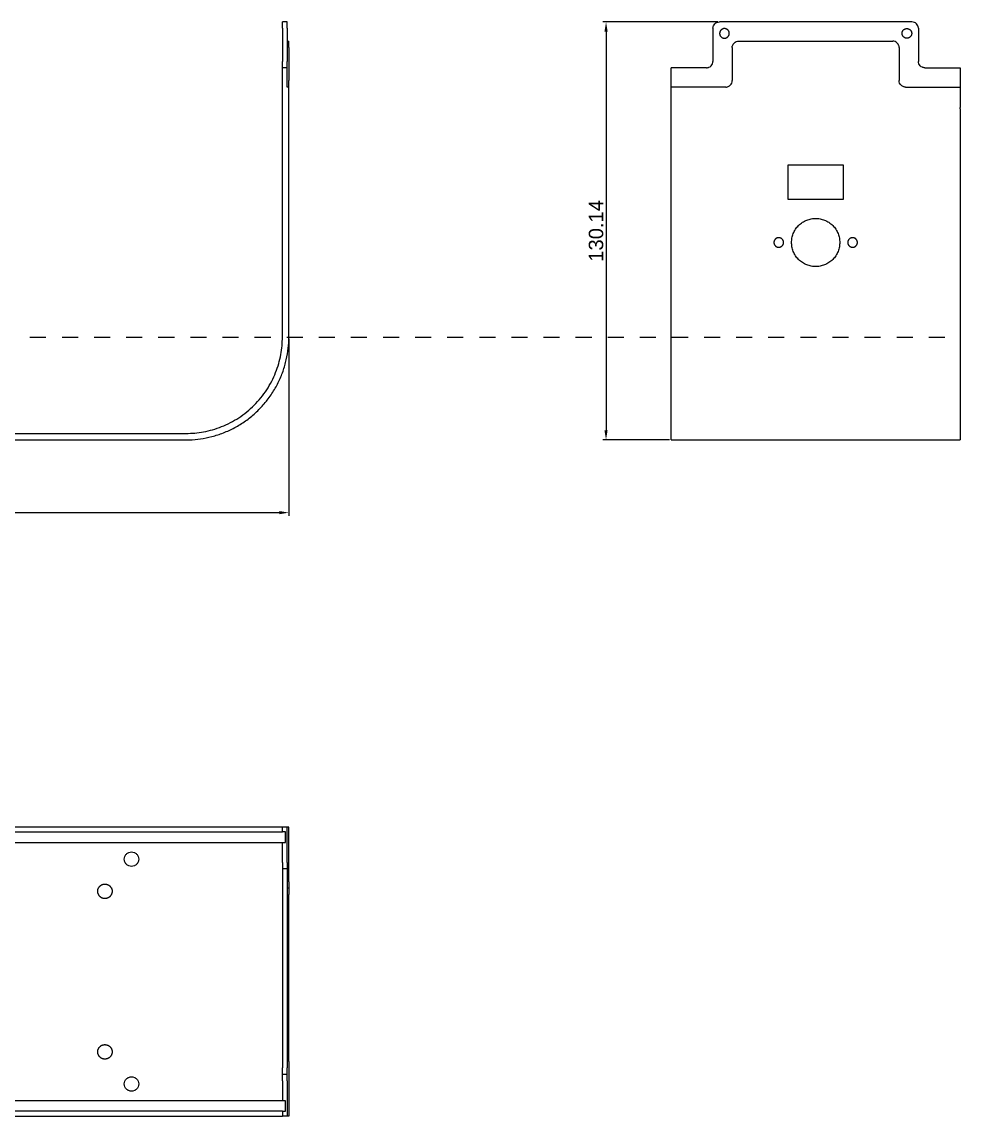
# Model space of a CAD drawing. Header units: millimetres. Extents: x 1430 to 4127, y -46 to 522.
# Drawn here: x 3834.7 to 4127, y -2.3 to 338.5 of the extents above; entities that cross this region are included whole.
import ezdxf

# ---------------------------------------------------------------- set-up
doc = ezdxf.new("R2010")
doc.units = ezdxf.units.MM
doc.header["$MEASUREMENT"] = 0
doc.linetypes.add('Tratteggiato', pattern=[10, 5, -5])
for name, color, linetype, true_color in [('2D', 7, 'Continuous', 0xfcfcfc), ('assi', 4, 'Tratteggiato', 0x00ffff), ('Quote e info', 96, 'Continuous', 0x007f00)]:
    doc.layers.add(name, color=color, linetype=linetype, true_color=true_color)
doc.styles.add('Arial', font='arial.ttf')
doc.dimstyles.new('Millimetro Piccolo', dxfattribs={"dimtxt": 4.5, "dimasz": 3, "dimexe": 1, "dimexo": 0.5, "dimgap": 0.8, "dimtad": 1, "dimtoh": 1, "dimzin": 1, "dimdsep": 46, "dimtxsty": 'Arial', "dimcen": 2.5, "dimadec": 1, "dimazin": 0, "dimtfac": 1, "dimtdec": 4, "dimtix": 1, "dimtmove": 1, "dimatfit": 3, "dimfxl": 1, "dimtolj": 1, "dimtzin": 1, "dimarcsym": 0})

# ---------------------------------------------------------------- blocks, each defined once
blk = doc.blocks.new('*D11')
at = {"layer": 'Defpoints', "color": 0, "transparency": 16777216}
for p in [(4051.98, 338.46), (4016.69, 208.32), (4036.98, 208.32)]:
    blk.add_point(p, dxfattribs=at)
at = {"layer": 'Quote e info', "color": 0, "lineweight": -2, "transparency": 16777216}
for p, q in [((4051.48, 338.46), (4015.69, 338.46)), ((4016.69, 335.46), (4016.69, 211.32)), ((4036.48, 208.32), (4015.69, 208.32))]:
    blk.add_line(p, q, dxfattribs=at)
at = {"layer": 'Quote e info', "color": 0, "transparency": 16777216}
for points in [[(4016.19, 335.46), (4017.19, 335.46), (4016.69, 338.46)], [(4016.19, 211.32), (4017.19, 211.32), (4016.69, 208.32)]]:
    blk.add_solid(points, dxfattribs=at)
at = {"layer": 'Quote e info', "color": 0, "transparency": 16777216, "insert": (4013.59, 273.39), "char_height": 4.5, "attachment_point": 5, "rotation": 90, "style": 'Arial'}
blk.add_mtext('\\A1;130.14', dxfattribs=at)
blk = doc.blocks.new('*D12')
at = {"layer": 'Defpoints', "color": 0, "transparency": 16777216}
for p in [(3569.88, 240.32), (3917.88, 240.32), (3917.88, 185.65)]:
    blk.add_point(p, dxfattribs=at)
at = {"layer": 'Quote e info', "color": 0, "lineweight": -2, "transparency": 16777216}
for p, q in [((3569.88, 239.82), (3569.88, 184.65)), ((3917.88, 239.82), (3917.88, 184.65)), ((3572.88, 185.65), (3914.88, 185.65))]:
    blk.add_line(p, q, dxfattribs=at)
at = {"layer": 'Quote e info', "color": 0, "transparency": 16777216}
for points in [[(3572.88, 186.15), (3572.88, 185.15), (3569.88, 185.65)], [(3914.88, 186.15), (3914.88, 185.15), (3917.88, 185.65)]]:
    blk.add_solid(points, dxfattribs=at)
at = {"layer": 'Quote e info', "color": 0, "transparency": 16777216, "insert": (3743.88, 188.75), "char_height": 4.5, "attachment_point": 5, "style": 'Arial'}
blk.add_mtext('\\A1;348.00', dxfattribs=at)

msp = doc.modelspace()

# ---------------------------------------------------------------- linework, layer by layer
at = {"layer": '2D'}
for points, degree in [([(3917.382, 338.465), (3916.632, 338.465), (3915.882, 338.465)], 2), ([(3915.882, 336.465), (3915.882, 337.465), (3915.882, 338.464)], 2), ([(3917.382, 336.465), (3917.382, 337.465), (3917.382, 338.464)], 2), ([(4111.984, 338.465), (4081.984, 338.465), (4051.984, 338.465)], 2), ([(3915.882, 336.465), (3915.882, 331.321), (3915.882, 326.177)], 2), ([(3917.382, 336.465), (3917.382, 331.321), (3917.382, 326.177)], 2), ([(4049.984, 336.465), (4049.984, 331.321), (4049.984, 326.177)], 2), ([(4113.984, 336.465), (4113.984, 331.321), (4113.984, 326.177)], 2), ([(3917.382, 332.465), (3917.632, 332.465), (3917.882, 332.465)], 2), ([(3917.882, 330.465), (3917.882, 331.465), (3917.882, 332.464)], 2), ([(4057.984, 332.465), (4081.984, 332.465), (4105.984, 332.465)], 2), ([(3917.882, 330.465), (3917.882, 325.321), (3917.882, 320.177)], 2), ([(4055.984, 330.465), (4055.984, 325.321), (4055.984, 320.177)], 2), ([(4107.984, 330.465), (4107.984, 325.321), (4107.984, 320.177)], 2), ([(3915.882, 324.177), (3915.882, 325.177), (3915.882, 326.177)], 2), ([(3917.382, 324.177), (3916.632, 324.177), (3915.882, 324.177)], 2), ([(3915.882, 318.177), (3915.882, 321.177), (3915.882, 324.177)], 2), ([(3917.382, 324.177), (3917.382, 324.844), (3917.382, 325.51), (3917.382, 326.177)], 3), ([(3917.382, 318.178), (3917.382, 321.177), (3917.382, 324.177)], 2), ([(4036.984, 318.177), (4036.984, 321.177), (4036.984, 324.177)], 2), ([(4047.984, 324.177), (4042.484, 324.177), (4036.984, 324.177)], 2), ([(4115.984, 324.177), (4121.484, 324.177), (4126.984, 324.177)], 2), ([(4126.984, 324.177), (4126.984, 321.177), (4126.984, 318.177)], 2), ([(3915.882, 311.819), (3915.882, 314.998), (3915.882, 318.177)], 2), ([(3917.882, 318.177), (3917.632, 318.177), (3917.382, 318.177)], 2), ([(3917.882, 318.177), (3917.882, 318.844), (3917.882, 319.51), (3917.882, 320.177)], 3), ([(3917.882, 311.819), (3917.882, 314.998), (3917.882, 318.177)], 2), ([(4053.984, 318.177), (4045.484, 318.177), (4036.984, 318.177)], 2), ([(4036.984, 311.819), (4036.984, 314.998), (4036.984, 318.177)], 2), ([(4109.984, 318.177), (4118.484, 318.177), (4126.984, 318.177)], 2), ([(4126.984, 318.177), (4126.984, 314.998), (4126.984, 311.819)], 2), ([(3915.882, 311.344), (3915.882, 311.582), (3915.882, 311.819)], 2), ([(3915.882, 293.888), (3915.882, 302.616), (3915.882, 311.344)], 2), ([(3917.882, 311.344), (3917.882, 311.582), (3917.882, 311.819)], 2), ([(4036.984, 311.344), (4036.984, 311.582), (4036.984, 311.819)], 2), ([(4036.984, 240.321), (4036.984, 275.833), (4036.984, 311.344)], 2), ([(4126.984, 311.344), (4126.984, 311.582), (4126.984, 311.819)], 2), ([(4126.984, 311.344), (4126.984, 259.833), (4126.984, 208.321)], 2), ([(3915.882, 246.013), (3915.882, 269.95), (3915.882, 293.888)], 2), ([(4073.284, 293.888), (4073.284, 288.588), (4073.284, 283.288)], 2), ([(4090.684, 293.888), (4081.984, 293.888), (4073.284, 293.888)], 2), ([(4090.684, 283.288), (4090.684, 288.588), (4090.684, 293.888)], 2), ([(4073.284, 283.288), (4081.984, 283.288), (4090.684, 283.288)], 2), ([(3915.882, 240.321), (3915.882, 243.167), (3915.882, 246.013)], 2), ([(4036.984, 208.321), (4036.984, 224.321), (4036.984, 240.321)], 2), ([(3601.882, 210.321), (3743.882, 210.321), (3885.882, 210.321)], 2), ([(4036.984, 208.321), (4081.984, 208.321), (4126.984, 208.321)], 2), ([(3915.882, 87.744), (3743.882, 87.744), (3571.883, 87.744)], 2), ([(3571.885, 86.264), (3686.551, 86.264), (3801.216, 86.264), (3915.882, 86.264)], 3), ([(3917.382, 87.744), (3916.632, 87.744), (3915.882, 87.744)], 2), ([(3915.882, 86.264), (3915.882, 87.004), (3915.882, 87.744)], 2), ([(3916.882, 86.264), (3916.382, 86.264), (3915.882, 86.264)], 2), ([(3916.882, 82.964), (3916.882, 84.614), (3916.882, 86.264)], 2), ([(3917.382, 76.744), (3917.382, 82.244), (3917.382, 87.744)], 2), ([(3917.882, 87.744), (3917.632, 87.744), (3917.382, 87.744)], 2), ([(3917.882, 70.744), (3917.882, 79.244), (3917.882, 87.744)], 2), ([(3915.882, 76.744), (3915.882, 79.854), (3915.882, 82.964)], 2), ([(3915.882, 82.964), (3916.382, 82.964), (3916.882, 82.964)], 2), ([(3915.882, 76.744), (3915.882, 75.744), (3915.882, 74.744)], 2), ([(3917.382, 76.744), (3917.382, 75.744), (3917.382, 74.744)], 2), ([(3915.882, 74.744), (3915.882, 73.744), (3915.882, 72.744)], 2), ([(3917.382, 74.744), (3916.632, 74.744), (3915.882, 74.744)], 2), ([(3915.882, 72.744), (3915.882, 42.744), (3915.882, 12.744)], 2), ([(3917.382, 74.744), (3917.382, 73.744), (3917.382, 72.744)], 2), ([(3917.382, 72.744), (3917.382, 42.744), (3917.382, 12.744)], 2), ([(3917.882, 68.744), (3917.632, 68.744), (3917.382, 68.744)], 2), ([(3917.882, 70.744), (3917.882, 70.077), (3917.882, 69.41), (3917.882, 68.744)], 3), ([(3917.882, 68.744), (3917.882, 68.077), (3917.882, 67.41), (3917.882, 66.744)], 3), ([(3917.882, 18.744), (3917.882, 42.744), (3917.882, 66.744)], 2), ([(3917.882, 16.744), (3917.882, 17.744), (3917.882, 18.744)], 2), ([(3917.882, 16.744), (3917.632, 16.744), (3917.382, 16.744)], 2), ([(3917.882, 16.744), (3917.632, 16.744), (3917.382, 16.744)], 2), ([(3917.882, 14.744), (3917.882, 15.743), (3917.882, 16.743)], 2), ([(3917.882, 14.744), (3917.882, 6.244), (3917.882, -2.256)], 2), ([(3915.882, 10.744), (3915.882, 11.744), (3915.882, 12.744)], 2), ([(3917.382, 10.744), (3916.632, 10.744), (3915.882, 10.744)], 2), ([(3915.882, 8.744), (3915.882, 9.743), (3915.882, 10.743)], 2), ([(3917.382, 10.744), (3917.382, 11.41), (3917.382, 12.077), (3917.382, 12.744)], 3), ([(3917.382, 8.744), (3917.382, 9.41), (3917.382, 10.077), (3917.382, 10.744)], 3), ([(3915.882, 8.744), (3915.882, 5.644), (3915.882, 2.544)], 2), ([(3917.382, 8.744), (3917.382, 3.244), (3917.382, -2.256)], 2), ([(3916.882, 2.544), (3916.382, 2.544), (3915.882, 2.544)], 2), ([(3916.882, -0.756), (3916.882, 0.894), (3916.882, 2.544)], 2), ([(3915.879, -0.756), (3801.213, -0.756), (3686.547, -0.756), (3571.881, -0.756)], 3), ([(3571.882, -2.256), (3743.881, -2.256), (3915.88, -2.256)], 2), ([(3915.882, -0.756), (3916.382, -0.756), (3916.882, -0.756)], 2), ([(3915.882, -0.756), (3915.882, -1.506), (3915.882, -2.256)], 2), ([(3917.382, -2.256), (3916.632, -2.256), (3915.882, -2.256)], 2), ([(3917.882, -2.256), (3917.632, -2.256), (3917.382, -2.256)], 2)]:
    msp.add_open_spline(points, degree=degree, dxfattribs=at)
for points, knots in [([(4049.984, 336.465), (4049.983, 336.597), (4050.009, 336.858), (4050.162, 337.362), (4050.533, 337.916), (4051.198, 338.362), (4051.722, 338.465), (4051.984, 338.465)], [0, 0, 0, 0, 0.3945844, 0.7855265, 1.5710104, 2.3564943, 3.1420208, 3.1420208, 3.1420208, 3.1420208]), ([(4113.984, 336.465), (4113.984, 336.597), (4113.958, 336.858), (4113.805, 337.362), (4113.434, 337.916), (4112.769, 338.362), (4112.245, 338.465), (4111.984, 338.465)], [0, 0, 0, 0, 0.3945845, 0.7855266, 1.5710104, 2.3564943, 3.1420208, 3.1420208, 3.1420208, 3.1420208]), ([(4055.984, 330.465), (4055.983, 330.597), (4056.009, 330.858), (4056.162, 331.362), (4056.533, 331.916), (4057.198, 332.362), (4057.722, 332.465), (4057.984, 332.465)], [0, 0, 0, 0, 0.3945844, 0.7855265, 1.5710104, 2.3564943, 3.1420208, 3.1420208, 3.1420208, 3.1420208]), ([(4107.984, 330.465), (4107.984, 330.597), (4107.958, 330.858), (4107.805, 331.362), (4107.434, 331.916), (4106.769, 332.362), (4106.245, 332.465), (4105.984, 332.465)], [0, 0, 0, 0, 0.3945844, 0.7855265, 1.5710104, 2.3564942, 3.1420208, 3.1420208, 3.1420208, 3.1420208]), ([(4047.984, 324.177), (4048.115, 324.177), (4048.377, 324.203), (4048.881, 324.355), (4049.434, 324.726), (4049.88, 325.391), (4049.984, 325.915), (4049.984, 326.177)], [0, 0, 0, 0, 0.3945844, 0.7855265, 1.5710104, 2.3564943, 3.1420208, 3.1420208, 3.1420208, 3.1420208]), ([(4115.984, 324.177), (4115.852, 324.177), (4115.59, 324.203), (4115.086, 324.355), (4114.533, 324.726), (4114.087, 325.391), (4113.983, 325.915), (4113.984, 326.177)], [0, 0, 0, 0, 0.3945844, 0.7855265, 1.5710104, 2.3564943, 3.1420208, 3.1420208, 3.1420208, 3.1420208]), ([(4053.984, 318.177), (4054.115, 318.177), (4054.377, 318.203), (4054.881, 318.355), (4055.434, 318.726), (4055.88, 319.391), (4055.984, 319.915), (4055.984, 320.177)], [0, 0, 0, 0, 0.3945844, 0.7855265, 1.5710104, 2.3564943, 3.1420208, 3.1420208, 3.1420208, 3.1420208]), ([(4109.984, 318.177), (4109.852, 318.177), (4109.59, 318.203), (4109.086, 318.355), (4108.533, 318.726), (4108.087, 319.391), (4107.983, 319.915), (4107.984, 320.177)], [0, 0, 0, 0, 0.3945844, 0.7855265, 1.5710104, 2.3564943, 3.1420208, 3.1420208, 3.1420208, 3.1420208]), ([(3571.882, 82.964), (3571.882, 82.964), (3571.882, 82.964), (3571.881, 82.964), (3686.547, 82.964), (3801.213, 82.964), (3915.879, 82.964)], [0, 0, 0, 0, 0.0000204, 0.0000424, 0.0001594, 343.997268, 343.997268, 343.997268, 343.997268]), ([(3868.882, 79.994), (3868.582, 79.994), (3867.992, 79.875), (3867.251, 79.374), (3866.75, 78.633), (3866.571, 77.744), (3866.75, 76.855), (3867.251, 76.113), (3867.992, 75.612), (3868.882, 75.433), (3869.771, 75.612), (3870.512, 76.113), (3871.013, 76.854), (3871.192, 77.744), (3871.013, 78.633), (3870.512, 79.374), (3869.771, 79.875), (3869.181, 79.994), (3868.882, 79.994)], [0, 0, 0, 0, 0.8992415, 1.7669389, 2.6346363, 3.5338778, 4.4331194, 5.3008168, 6.1685142, 7.0677557, 7.9669972, 8.8346946, 9.702392, 10.6016336, 11.5008751, 12.3685725, 13.2362699, 14.1355114, 14.1355114, 14.1355114, 14.1355114]), ([(3868.882, 9.994), (3868.582, 9.994), (3867.992, 9.875), (3867.251, 9.374), (3866.75, 8.633), (3866.571, 7.744), (3866.75, 6.855), (3867.251, 6.113), (3867.992, 5.612), (3868.882, 5.433), (3869.771, 5.612), (3870.512, 6.113), (3871.013, 6.854), (3871.192, 7.744), (3871.013, 8.633), (3870.512, 9.374), (3869.771, 9.875), (3869.181, 9.994), (3868.882, 9.994)], [0, 0, 0, 0, 0.8992418, 1.7669392, 2.6346364, 3.5338778, 4.4331193, 5.3008167, 6.1685141, 7.0677556, 7.9669971, 8.8346945, 9.7023919, 10.6016335, 11.5008748, 12.368572, 13.2362695, 14.1355112, 14.1355112, 14.1355112, 14.1355112]), ([(3915.882, 2.544), (3915.806, 2.544), (3801.141, 2.544), (3686.475, 2.544), (3571.885, 2.544)], [0, 0, 0, 0, 0.2262682, 343.9969623, 343.9969623, 343.9969623, 343.9969623])]:
    msp.add_open_spline(points, degree=3, knots=knots, dxfattribs=at)
for points, weights, knots in [([(4055.069, 334.879), (4055.069, 333.379), (4053.569, 333.379), (4052.069, 333.379), (4052.069, 334.879), (4052.069, 336.379), (4053.569, 336.379), (4055.069, 336.379), (4055.069, 334.879)], [1, 0.707106781187, 1, 0.707106781187, 1, 0.707106781187, 1, 0.707106781187, 1], [0, 0, 0, 2.3561945, 2.3561945, 4.712389, 4.712389, 7.0685835, 7.0685835, 9.424778, 9.424778, 9.424778]), ([(4108.898, 334.879), (4108.898, 333.379), (4110.398, 333.379), (4111.898, 333.379), (4111.898, 334.879), (4111.898, 336.379), (4110.398, 336.379), (4108.898, 336.379), (4108.898, 334.879)], [1, 0.707106781187, 1, 0.707106781187, 1, 0.707106781187, 1, 0.707106781187, 1], [0, 0, 0, 2.3561945, 2.3561945, 4.712389, 4.712389, 7.0685835, 7.0685835, 9.424778, 9.424778, 9.424778]), ([(3569.882, 272.465), (3569.882, 270.965), (3569.882, 269.465), (3569.882, 254.893), (3569.882, 240.321), (3569.882, 208.321), (3601.882, 208.321), (3743.882, 208.321), (3885.882, 208.321), (3917.882, 208.321), (3917.882, 240.321), (3917.882, 254.893), (3917.882, 269.465), (3917.882, 290.405), (3917.882, 311.344)], [1, 1, 1, 1, 1, 0.707106781187, 1, 1, 1, 0.707106781187, 1, 1, 1, 1, 1], [-898.1648735, -898.1648735, -898.1648735, -895.1648728, -895.1648728, -866.0208976, -866.0208976, -815.7554152, -815.7554152, -531.7554152, -531.7554152, -481.4899327, -481.4899327, -452.3459575, -452.3459575, -410.4664728, -410.4664728, -410.4664728]), ([(4089.484, 269.773), (4089.484, 277.273), (4081.984, 277.273), (4074.484, 277.273), (4074.484, 269.773), (4074.484, 262.273), (4081.984, 262.273), (4089.484, 262.273), (4089.484, 269.773)], [1, 0.707106781187, 1, 0.707106781187, 1, 0.707106781187, 1, 0.707106781187, 1], [0, 0, 0, 11.7809726, 11.7809726, 23.5619452, 23.5619452, 35.3429178, 35.3429178, 47.1238904, 47.1238904, 47.1238904]), ([(4070.484, 268.273), (4068.984, 268.273), (4068.984, 269.773), (4068.984, 271.273), (4070.484, 271.273), (4071.984, 271.273), (4071.984, 269.773), (4071.984, 268.273), (4070.484, 268.273)], [1, 0.707106781187, 1, 0.707106781187, 1, 0.707106781187, 1, 0.707106781187, 1], [0, 0, 0, 2.3561945, 2.3561945, 4.712389, 4.712389, 7.0685835, 7.0685835, 9.424778, 9.424778, 9.424778]), ([(4093.484, 268.273), (4091.984, 268.273), (4091.984, 269.773), (4091.984, 271.273), (4093.484, 271.273), (4094.984, 271.273), (4094.984, 269.773), (4094.984, 268.273), (4093.484, 268.273)], [1, 0.707106781187, 1, 0.707106781187, 1, 0.707106781187, 1, 0.707106781187, 1], [0, 0, 0, 2.3561945, 2.3561945, 4.712389, 4.712389, 7.0685835, 7.0685835, 9.424778, 9.424778, 9.424778]), ([(3858.344, 67.744), (3858.344, 65.494), (3860.594, 65.494), (3862.844, 65.494), (3862.844, 67.744), (3862.844, 69.994), (3860.594, 69.994), (3858.344, 69.994), (3858.344, 67.744)], [1, 0.707106781187, 1, 0.707106781187, 1, 0.707106781187, 1, 0.707106781187, 1], [0, 0, 0, 3.5342917, 3.5342917, 7.0685835, 7.0685835, 10.6028752, 10.6028752, 14.1371669, 14.1371669, 14.1371669]), ([(3858.344, 17.744), (3858.344, 15.494), (3860.594, 15.494), (3862.844, 15.494), (3862.844, 17.744), (3862.844, 19.994), (3860.594, 19.994), (3858.344, 19.994), (3858.344, 17.744)], [1, 0.707106781187, 1, 0.707106781187, 1, 0.707106781187, 1, 0.707106781187, 1], [0, 0, 0, 3.5342917, 3.5342917, 7.0685835, 7.0685835, 10.6028752, 10.6028752, 14.1371669, 14.1371669, 14.1371669])]:
    msp.add_rational_spline(points, weights, degree=2, knots=knots, dxfattribs=at)
msp.add_rational_spline([(3885.882, 210.321), (3915.882, 210.321), (3915.882, 240.321)], [1, 0.707106781187, 1], degree=2, dxfattribs=at)
at = {"layer": 'assi'}
msp.add_lwpolyline([(3357.223, 240.321), (4126.984, 240.321)], dxfattribs=at)

# ---------------------------------------------------------------- dimensions: what is measured, and where the dimension line sits
at = {"layer": 'Quote e info'}
dim = msp.add_linear_dim(base=(4016.687, 208.321), p1=(4051.984, 338.465), p2=(4036.984, 208.321), angle=90, dimstyle='Millimetro Piccolo', dxfattribs=at)
dim.commit()
dim.dimension.update_dxf_attribs({"geometry": '*D11', "text_midpoint": (4013.588, 273.393)})
dim = msp.add_linear_dim(base=(3917.882, 185.651), p1=(3569.882, 240.321), p2=(3917.882, 240.321), dimstyle='Millimetro Piccolo', dxfattribs=at)
dim.commit()
dim.dimension.update_dxf_attribs({"geometry": '*D12', "text_midpoint": (3743.882, 188.75)})

doc.saveas('drawing.dxf')
